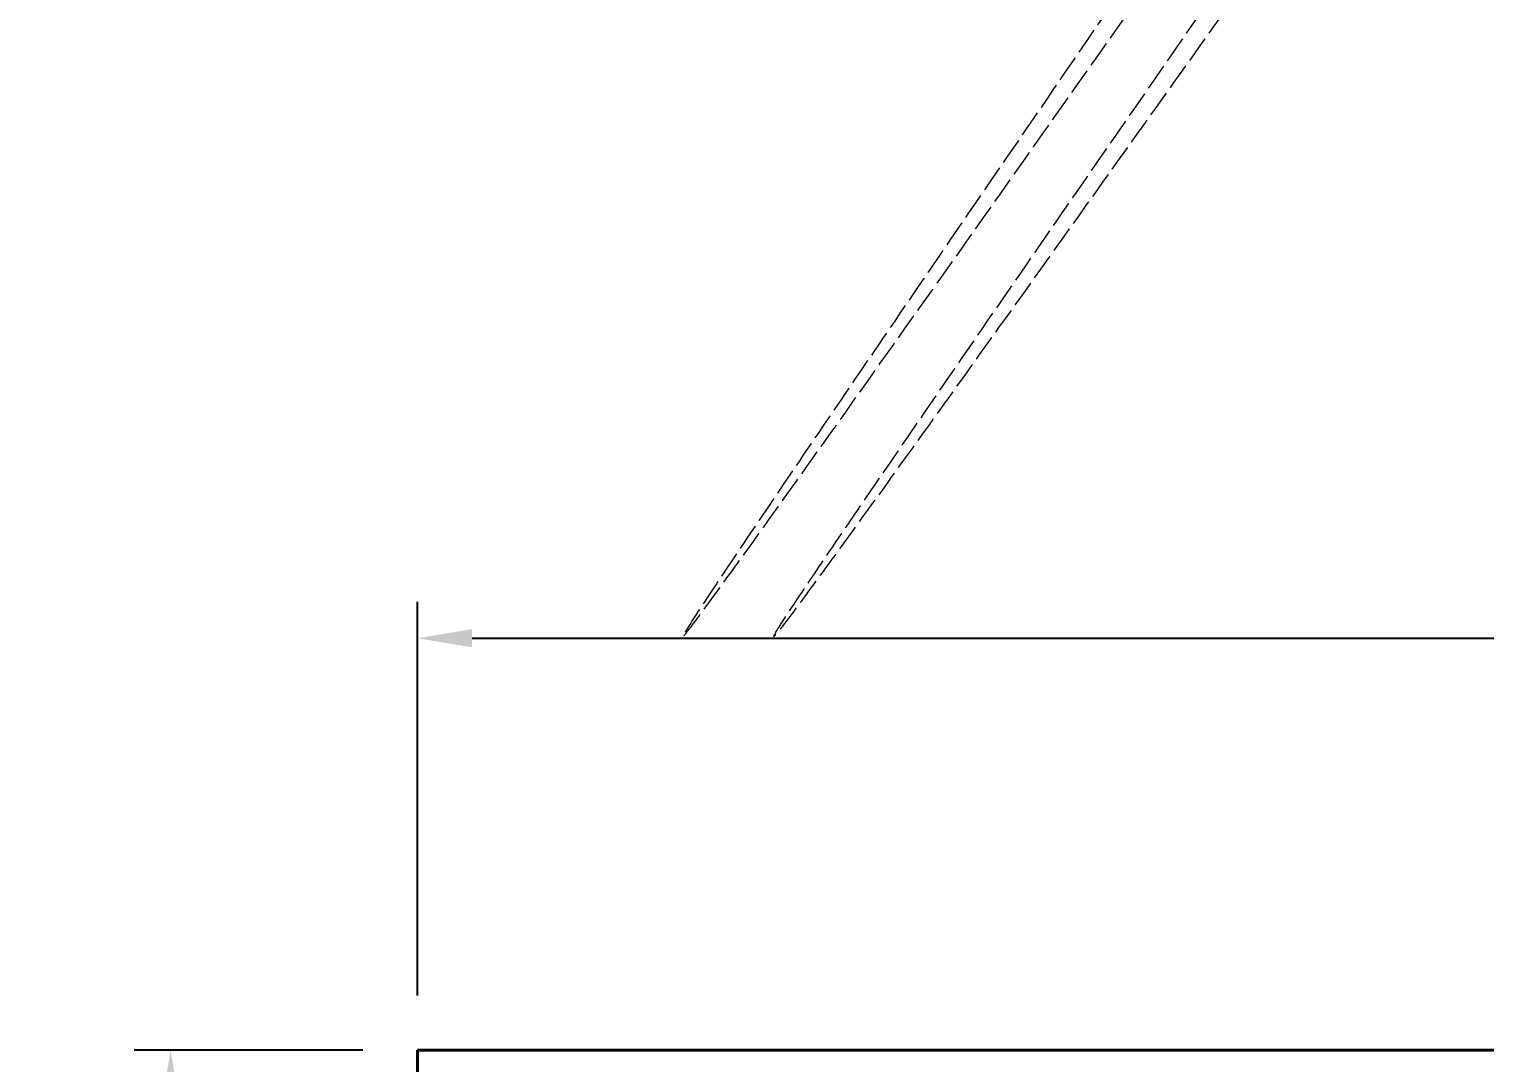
# Model space of a CAD drawing. Header units: millimetres. Extents: x 0 to 2523, y 0 to 1782.
# Drawn here: x 732.7 to 852.8, y 1100 to 1185.3 of the extents above; entities that cross this region are included whole.
import ezdxf

# ---------------------------------------------------------------- set-up
doc = ezdxf.new("R2010")
doc.units = ezdxf.units.MM
doc.header["$LTSCALE"] = 3
doc.linetypes.add('DASHED', pattern=[0.2067, 0.1654, -0.0413])
for name, color, linetype, lineweight in [('가려진 것(ISO)', 2, 'DASHED', 18), ('가시적인 것(ISO)', 3, 'Continuous', 40), ('치수(ISO)', 2, 'Continuous', 25)]:
    doc.layers.add(name, color=color, linetype=linetype, lineweight=lineweight)
doc.styles.add('치수 텍스트_PSTEK_POSCO', font='isocp.shx')
doc.dimstyles.new('치수_PSTEK_POSCO', dxfattribs={"dimscale": 3, "dimtxt": 2.5, "dimasz": 1.5, "dimexe": 1, "dimexo": 1.5, "dimgap": 1, "dimtad": 1, "dimrnd": 1e-08, "dimdsep": 46, "dimtxsty": '치수 텍스트_PSTEK_POSCO', "dimcen": 0.09, "dimdle": 10, "dimclrd": 7, "dimclre": 7, "dimclrt": 2, "dimadec": 1, "dimazin": 2, "dimtfac": 1, "dimtmove": 0, "dimatfit": 3, "dimfxl": 0, "dimtolj": 1, "dimlwd": -1, "dimlwe": -1, "dimarcsym": 0})

# ---------------------------------------------------------------- blocks, each defined once
blk = doc.blocks.new('*D105')
at = {"layer": 'Defpoints', "color": 0, "transparency": 16777216}
for p in [(964.78, 1135.05), (764.78, 1101.07), (964.78, 1042.57)]:
    blk.add_point(p, dxfattribs=at)
at = {"layer": '치수(ISO)', "color": 7, "transparency": 16777216}
for p, q in [((764.78, 1105.57), (764.78, 1138.05)), ((964.78, 1047.07), (964.78, 1138.05)), ((769.28, 1135.05), (960.28, 1135.05))]:
    blk.add_line(p, q, dxfattribs=at)
for points in [[(769.28, 1135.8), (769.28, 1134.3), (764.78, 1135.05)], [(960.28, 1135.8), (960.28, 1134.3), (964.78, 1135.05)]]:
    blk.add_solid(points, dxfattribs=at)
at = {"layer": '치수(ISO)', "color": 2, "transparency": 16777216, "insert": (857.93, 1141.8), "char_height": 7.5, "attachment_point": 4, "style": '치수 텍스트_PSTEK_POSCO'}
blk.add_mtext('\\A1;200', dxfattribs=at)
blk = doc.blocks.new('*D106')
at = {"layer": 'Defpoints', "color": 0, "transparency": 16777216}
for p in [(764.78, 1101.07), (744.42, 1021.07), (943.28, 1021.07)]:
    blk.add_point(p, dxfattribs=at)
at = {"layer": '치수(ISO)', "color": 7, "transparency": 16777216}
for p, q in [((760.28, 1101.07), (741.42, 1101.07)), ((744.42, 1096.57), (744.42, 1025.57)), ((938.78, 1021.07), (741.42, 1021.07))]:
    blk.add_line(p, q, dxfattribs=at)
for points in [[(743.67, 1096.57), (745.17, 1096.57), (744.42, 1101.07)], [(743.67, 1025.57), (745.17, 1025.57), (744.42, 1021.07)]]:
    blk.add_solid(points, dxfattribs=at)
at = {"layer": '치수(ISO)', "color": 2, "transparency": 16777216, "insert": (737.67, 1056.94), "char_height": 7.5, "attachment_point": 4, "rotation": 90, "style": '치수 텍스트_PSTEK_POSCO'}
blk.add_mtext('\\A1;80', dxfattribs=at)

msp = doc.modelspace()

# ---------------------------------------------------------------- linework, layer by layer
at = {"layer": '가려진 것(ISO)', "ltscale": 4.440121}
for points, weights in [([(839.2766, 1212.4548), (742.2935, 1071.4245), (839.2766, 1209.2048)], [2.18606992019, 2.18606992019, 1.55453860991]), ([(847.2766, 1209.2048), (749.3691, 1071.4245), (847.2766, 1212.4548)], [1.55453860991, 2.18606992019, 2.18606992019])]:
    msp.add_rational_spline(points, weights, degree=2, dxfattribs=at)
at = {"layer": '가시적인 것(ISO)'}
for p, q in [((764.7766, 1101.0669), (1164.7766, 1101.0669)), ((764.7766, 551.0669), (764.7766, 1101.0669))]:
    msp.add_line(p, q, dxfattribs=at)

# ---------------------------------------------------------------- dimensions: what is measured, and where the dimension line sits
at = {"layer": '치수(ISO)', "color": 7}
dim = msp.add_linear_dim(base=(964.7766, 1135.0455), p1=(764.7766, 1101.0669), p2=(964.7766, 1042.5669), dimstyle='치수_PSTEK_POSCO', override={"dimdec": 2, "dimtp": 0, "dimtm": 0, "dimtdec": 2, "dimtofl": 0, "dimatfit": 1}, dxfattribs=at)
dim.commit()
dim.dimension.update_dxf_attribs({"geometry": '*D105', "text_midpoint": (864.7766, 1135.0455), "dimtype": 160})
dim = msp.add_linear_dim(base=(744.4166, 1021.0669), p1=(764.7766, 1101.0669), p2=(943.2766, 1021.0669), angle=270, dimstyle='치수_PSTEK_POSCO', override={"dimdec": 2, "dimtp": 0, "dimtm": 0, "dimtdec": 2, "dimtofl": 0, "dimatfit": 1}, dxfattribs=at)
dim.commit()
dim.dimension.update_dxf_attribs({"geometry": '*D106', "text_midpoint": (744.4166, 1061.0669), "dimtype": 160})

doc.saveas('drawing.dxf')
